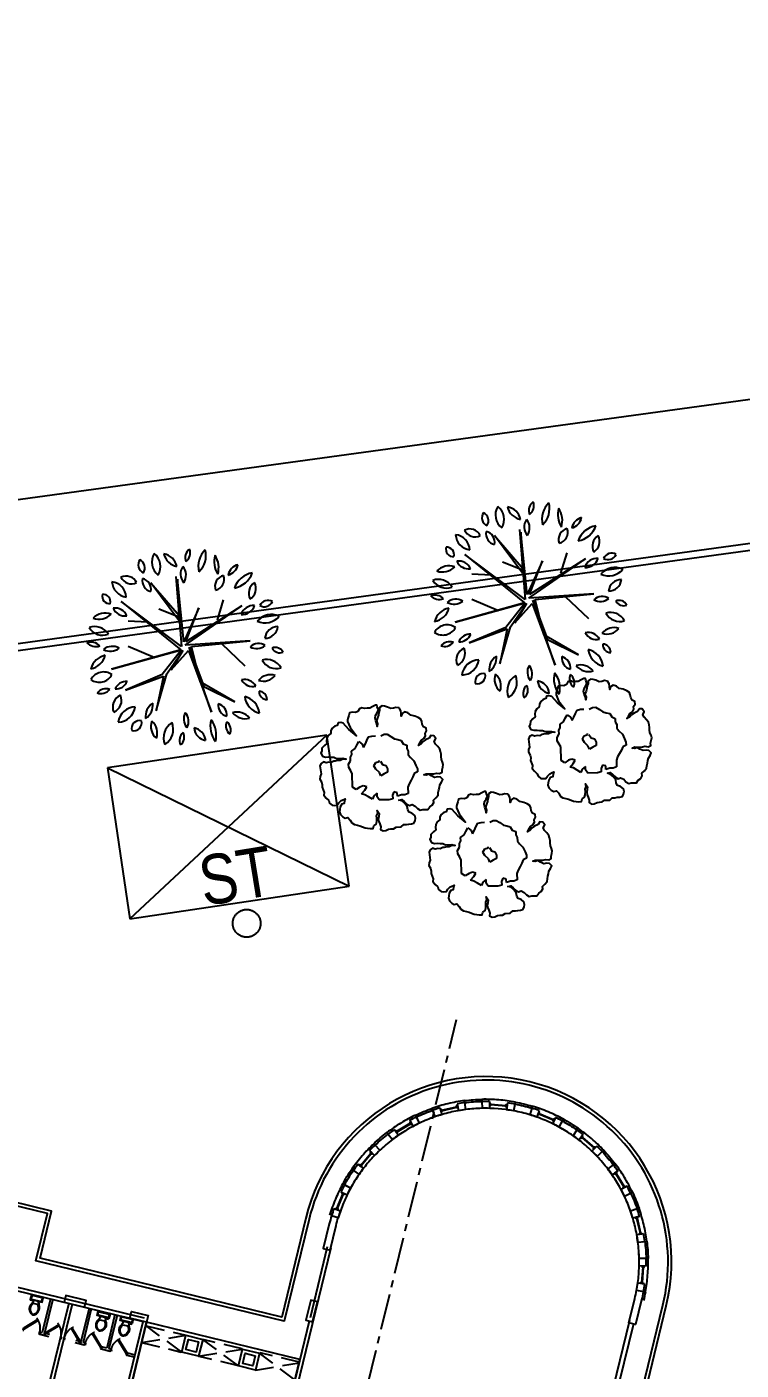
# Model space of a CAD drawing. Header units: inches. Extents: x -48022 to 80112, y -8164 to 5118.
# Drawn here: x 66570 to 67806, y 2793 to 5118 of the extents above; entities that cross this region are included whole.
import ezdxf

# ---------------------------------------------------------------- set-up
doc = ezdxf.new("R2010")
doc.units = ezdxf.units.IN
doc.header["$LTSCALE"] = 10
doc.header["$PDMODE"] = 32
for name, pattern in [('Amconstr', [9999, 9999, 0]), ('CENTER', [2, 1.25, -0.25, 0.25, -0.25]), ('HIDDEN', [9.525, 6.35, -3.175])]:
    doc.linetypes.add(name, pattern=pattern)
for name, color, linetype in [('06--LINE-1 HID', 2, 'HIDDEN'), ('1_DIM', 1, 'Continuous'), ('1_TEXT', 3, 'Continuous'), ('COL', 6, 'Continuous'), ('E--CONCRETE-1', 6, 'Continuous'), ('F--BLOCKWALL-2', 3, 'Continuous'), ('F--BLOCKWALL-3', 4, 'Continuous'), ('FOOTPATH', 1, 'Continuous'), ('FURN', 6, 'Continuous'), ('H--CLADDING-1', 1, 'Continuous'), ('L--DOORS-1', 1, 'Continuous'), ('L--WINDOW-0', 8, 'Continuous'), ('L--WINDOW-2', 2, 'Continuous'), ('N--SANITARY-1', 31, 'Continuous'), ('PLOT LINE', 3, 'Continuous'), ('ROAD CL', 251, 'CENTER'), ('trees', 109, 'Continuous'), ('WALL', 4, 'Continuous'), ('XREF-AUDI GRD-FIRST & ROOF PLANS$0$E--CONCRETE-4', 4, 'Continuous')]:
    doc.layers.add(name, color=color, linetype=linetype)
doc.layers.add('07--DIM-3', color=3, linetype='Continuous', lineweight=35)
doc.layers.add('OPENING', color=2, linetype='Continuous', lineweight=15)
doc.styles.add('ARC_IMP 001 1_1', font='ARIALN.TTF', dxfattribs={"height": 0.078125})
doc.styles.get("Standard").update_dxf_attribs({"font": 'sanss___.ttf'})
doc.styles.add('TIME NEW', font='times.ttf')
doc.dimstyles.new('Copy of Dim 1-32', dxfattribs={"dimtxt": 120, "dimasz": 96, "dimexe": 96, "dimexo": 96, "dimgap": 24, "dimtad": 1, "dimdec": 0, "dimzin": 3, "dimdsep": 46, "dimlunit": 4, "dimtxsty": 'TIME NEW', "dimblk": 'ARCHTICK', "dimcen": 24, "dimdle": 96, "dimclrd": 1, "dimclre": 1, "dimclrt": 3, "dimadec": 0, "dimazin": 0, "dimtfac": 1, "dimtdec": 0, "dimtofl": 0, "dimtmove": 0, "dimatfit": 3, "dimfxl": 0, "dimtolj": 1, "dimtzin": 0, "dimarcsym": 0})
doc.dimstyles.new('STANDARD_WS', dxfattribs={"dimscale": 180, "dimtxt": 0.18, "dimasz": 0.0625, "dimexe": 0.1875, "dimexo": 0.0625, "dimgap": 0.09375, "dimtad": 0, "dimdec": 0, "dimzin": 3, "dimdsep": 46, "dimlunit": 4, "dimtxsty": 'Standard', "dimblk": 'DOT', "dimcen": 0.09375, "dimadec": 3, "dimazin": 0, "dimtfac": 1, "dimtdec": 0, "dimtofl": 0, "dimtmove": 1, "dimatfit": 3, "dimldrblk": 'CLOSED', "dimfxl": 0, "dimfrac": 2, "dimtolj": 1, "dimtzin": 3, "dimarcsym": 0})

# ---------------------------------------------------------------- blocks, each defined once
blk = doc.blocks.new('Arpls009')
at = {"color": 0, "linetype": 'ByBlock'}
for centre, radius, start, end in [((0.0543, 0.4431), 0.0524, 125.40933, 202.71009), ((-0.0244, 0.4656), 0.0524, 305.40933, 22.71009), ((0.1814, 0.3992), 0.1138, 133.81169, 194.30773), ((-0.0076, 0.4532), 0.1138, 313.81169, 14.30773), ((-0.1879, 0.4072), 0.0451, 146.81507, 244.01934), ((-0.2454, 0.3913), 0.0451, 326.81507, 64.01934), ((-0.0818, 0.4209), 0.0835, 149.47372, 231.75859), ((-0.2053, 0.3978), 0.0835, 329.47372, 51.75859), ((-0.1188, 0.3807), 0.0817, 12.30595, 79.6849), ((-0.0244, 0.4785), 0.0817, 192.30595, 259.6849), ((0.2618, 0.4218), 0.1143, 163.46423, 212.79056), ((0.056, 0.3924), 0.1143, 343.46423, 32.79056), ((0.201, 0.4205), 0.0672, 284.10036, 348.46502), ((0.2832, 0.3419), 0.0672, 104.10036, 168.46502), ((-0.2939, 0.2921), 0.0582, 25.45365, 116.6852), ((-0.2675, 0.3691), 0.0582, 205.45365, 296.6852), ((-0.1575, 0.3266), 0.0557, 168.8066, 257.6391), ((-0.2241, 0.283), 0.0557, 348.8066, 77.6391), ((0.045, 0.3605), 0.0664, 145.52478, 220.83273), ((-0.06, 0.3547), 0.0664, 325.52478, 40.83273), ((0.2086, 0.2975), 0.0573, 103.89139, 198.90395), ((0.1406, 0.3345), 0.0573, 283.89139, 18.90395), ((0.2278, 0.406), 0.1178, 280.30051, 340.44765), ((0.3598, 0.2507), 0.1178, 100.30051, 160.44765), ((-0.3747, 0.2404), 0.0818, 3.31893, 83.19036), ((-0.2834, 0.3264), 0.0818, 183.31893, 263.19036), ((0.3845, 0.2632), 0.064, 122.58174, 207.17999), ((0.293, 0.2879), 0.064, 302.58174, 27.17999), ((-0.3769, 0.2482), 0.0369, 163.49335, 274.46973), ((-0.4094, 0.2219), 0.0369, 343.49335, 94.46973), ((0.3454, 0.1362), 0.0663, 86.02822, 161.36976), ((0.2872, 0.2236), 0.0663, 266.02822, 341.36976), ((0.4176, 0.184), 0.0446, 59.98145, 155.66759), ((0.3993, 0.241), 0.0446, 239.98145, 335.66759), ((-0.3989, 0.0802), 0.0847, 69.72014, 135.64891), ((-0.4301, 0.2189), 0.0847, 249.72014, 315.64891), ((-0.3491, 0.1264), 0.0631, 22.57231, 98.33354), ((-0.3, 0.2131), 0.0631, 202.57231, 278.33354), ((0.4345, 0.0653), 0.0919, 64.73526, 140.57812), ((0.4027, 0.2068), 0.0919, 244.73526, 320.57812), ((-0.4516, 0.0173), 0.08, 30.94824, 110.57839), ((-0.4111, 0.1333), 0.08, 210.94824, 290.57839), ((0.4014, 0.1041), 0.0659, 270.25287, 353.52208), ((0.4672, 0.0308), 0.0659, 90.25287, 173.52208), ((-0.4709, -0.044), 0.063, 44.25765, 108.59266), ((-0.4458, 0.0597), 0.063, 224.25765, 288.59266), ((0.3704, -0.0534), 0.065, 58.87476, 131.21352), ((0.3611, 0.0511), 0.065, 238.87476, 311.21352), ((-0.3814, -0.138), 0.0923, 100.87616, 165.44791), ((-0.4882, -0.0241), 0.0923, 280.87616, 345.44791), ((-0.3635, -0.0721), 0.0699, 60.50949, 129.29199), ((-0.3733, 0.0428), 0.0699, 240.50949, 309.29199), ((0.4546, -0.0526), 0.0446, 28.19814, 112.19179), ((0.4771, 0.0098), 0.0446, 208.19814, 292.19179), ((-0.4068, -0.2036), 0.0728, 54.97446, 151.37923), ((0.4116, -0.1499), 0.0814, 29.1952, 106.7189), ((0.4593, -0.0323), 0.0814, 209.1952, 286.7189), ((-0.4289, -0.1091), 0.0728, 234.97446, 331.37923), ((-0.2917, -0.2402), 0.0625, 87.17243, 157.23647), ((-0.3462, -0.1536), 0.0625, 267.17243, 337.23647), ((0.3003, -0.2335), 0.0644, 28.80716, 103.91988), ((0.3413, -0.1399), 0.0644, 208.80716, 283.91988), ((0.4294, -0.2199), 0.0753, 71.37117, 141.75354), ((0.3943, -0.1019), 0.0753, 251.37117, 321.75354), ((-0.3945, -0.2737), 0.0584, 71.81925, 140.08176), ((-0.421, -0.1808), 0.0584, 251.81925, 320.08176), ((-0.2964, -0.3071), 0.065, 113.47529, 203.45596), ((-0.3819, -0.2733), 0.065, 293.47529, 23.45596), ((0.3967, -0.2432), 0.0968, 186.54869, 256.89113), ((0.2786, -0.3485), 0.0968, 6.54869, 76.89113), ((0.4147, -0.2278), 0.0422, 179.25572, 267.62866), ((0.3708, -0.2694), 0.0422, 359.25572, 87.62866), ((-0.2456, -0.3948), 0.0888, 91.63276, 172.02679), ((-0.3361, -0.2936), 0.0888, 271.63276, 352.02679), ((-0.117, -0.3551), 0.0799, 122.88731, 186.72533), ((-0.2398, -0.2973), 0.0799, 302.88731, 6.72533), ((0.0574, -0.3677), 0.0628, 148.78766, 221.59771), ((-0.0432, -0.3769), 0.0628, 328.78766, 41.59771), ((0.2261, -0.2967), 0.0586, 173.64998, 254.65145), ((0.1524, -0.3467), 0.0586, 353.64998, 74.65145), ((0.2624, -0.4126), 0.0806, 38.69621, 106.24154), ((0.3027, -0.2848), 0.0806, 218.69621, 286.24154), ((-0.2262, -0.4156), 0.041, 76.54191, 193.47743), ((-0.2566, -0.3852), 0.041, 256.54191, 13.47743), ((-0.094, -0.405), 0.0759, 159.11699, 230.36062), ((-0.2133, -0.4364), 0.0759, 339.11699, 50.36062), ((-0.0156, -0.4614), 0.0906, 122.11699, 201.72753), ((-0.1479, -0.4182), 0.0906, 302.11699, 21.72753), ((0.2511, -0.4027), 0.1233, 165.20711, 218.32175), ((0.0351, -0.4477), 0.1233, 345.20711, 38.32175), ((0.2599, -0.4013), 0.0536, 156.77542, 231.28797), ((0.1771, -0.422), 0.0536, 336.77542, 51.28797), ((0.0258, -0.4742), 0.0521, 129.74751, 206.0709), ((-0.0543, -0.4571), 0.0521, 309.74751, 26.0709), ((0.1166, -0.4051), 0.0705, 185.31956, 260.41897), ((0.0347, -0.4812), 0.0705, 5.31956, 80.41897)]:
    blk.add_arc(centre, radius, start, end, dxfattribs=at)
at = {"layer": 'trees', "color": 25, "linetype": 'ByBlock'}
for p, q in [((-0.0441, 0.3483), (-0.016, -0.0035)), ((-0.03, 0.1279), (-0.1696, 0.3167)), ((-0.1696, 0.3167), (-0.016, 0.1384)), ((-0.0054, 0.0211), (-0.0371, 0.3343)), ((-0.0371, 0.3343), (-0.03, 0.1279)), ((-0.016, -0.0035), (-0.3185, 0.2229)), ((-0.3185, 0.2229), (-0.0195, -0.0199)), ((0.1635, 0.129), (0.194, 0.2311)), ((-0.016, 0.1384), (-0.1297, 0.1842)), ((0.0708, 0.1912), (-0.0054, 0.0211)), ((0.0016, 0.0036), (0.2866, 0.2006)), ((0.2866, 0.2006), (0.0052, 0.0211)), ((0.0052, 0.0211), (0.0708, 0.1912)), ((-0.1871, 0.1185), (-0.2832, 0.1243)), ((0.3276, 0.0247), (0.0016, 0.0036)), ((0.0333, -0.0035), (0.3276, 0.0247)), ((0.1847, 0.0118), (0.3019, -0.0996)), ((-0.0195, -0.0199), (-0.3666, -0.1172)), ((-0.3666, -0.1172), (-0.016, -0.0199)), ((-0.1507, -0.0598), (-0.2832, -0.0035)), ((-0.016, -0.0199), (-0.1133, -0.1442)), ((-0.0898, -0.1407), (-0.0089, -0.0234)), ((-0.0089, -0.0234), (-0.0675, -0.1207)), ((-0.0675, -0.1207), (0.0192, -0.0234)), ((0.0192, -0.0234), (0.1341, -0.333)), ((0.1341, -0.333), (0.0227, -0.007)), ((0.0227, -0.007), (0.0955, -0.204)), ((0.0779, -0.1806), (0.0333, -0.0035)), ((-0.1133, -0.1442), (-0.2974, -0.2216)), ((-0.2974, -0.2216), (-0.1062, -0.1512)), ((-0.1438, -0.326), (-0.0898, -0.1407)), ((-0.1062, -0.1512), (-0.1438, -0.326)), ((0.2514, -0.2814), (0.0779, -0.1806)), ((0.0955, -0.204), (0.2514, -0.2814))]:
    blk.add_line(p, q, dxfattribs=at)
blk = doc.blocks.new('*U14')
at = {"layer": 'trees', "xscale": 345, "yscale": 345, "zscale": 345}
blk.add_blockref('Arpls009', (-0.5, 2), dxfattribs=at)
blk = doc.blocks.new('*U15')
at = {"layer": 'FURN', "color": 0, "linetype": 'ByBlock', "lineweight": -2}
for p in [(-4161.1, -570.2), (-4755.6, -651.7)]:
    blk.add_blockref('*U14', p, dxfattribs=at)
blk = doc.blocks.new('_ArchTick')
at = {"color": 0, "const_width": 0.15}
blk.add_lwpolyline([(-0.5, -0.5), (0.5, 0.5)], dxfattribs=at)
blk = doc.blocks.new('*D17')
at = {"layer": '07--DIM-3', "color": 1, "linetype": 'Amconstr', "lineweight": -2, "transparency": 16777216}
for p, q in [((71848.7, 4872.3), (71815.1, 5117.5)), ((55388.5, 2769.5), (71923.3, 5035.4)), ((55504.2, 2632.4), (55470.6, 2877.6))]:
    blk.add_line(p, q, dxfattribs=at)
at = {"layer": 'Defpoints', "color": 0, "linetype": 'Amconstr', "transparency": 16777216}
for p in [(71828.1, 5022.4), (71861.8, 4777.2), (55517.2, 2537.3)]:
    blk.add_point(p, dxfattribs=at)
at = {"layer": '07--DIM-3', "color": 1, "linetype": 'Amconstr', "lineweight": -2, "transparency": 16777216, "xscale": 96, "yscale": 96, "zscale": 96}
for p, rotation in [((71828.1, 5022.4), 7.80334522776029), ((55483.6, 2782.5), 187.8033452277602)]:
    blk.add_blockref('_ArchTick', p, dxfattribs=dict(at, rotation=rotation))
at = {"layer": '07--DIM-3', "color": 3, "linetype": 'Amconstr', "lineweight": 25, "transparency": 16777216, "insert": (63644.3, 3986.9), "char_height": 120, "attachment_point": 5, "rotation": 7.8033, "style": 'TIME NEW'}
blk.add_mtext('\\A1;1374\'-9"', dxfattribs=at)
blk = doc.blocks.new('ARPLS501')
at = {"layer": 'trees', "color": 24, "linetype": 'Continuous'}
for p, q in [((-0.186, 0.19), (-0.17, 0.217)), ((-0.17, 0.217), (-0.143, 0.197)), ((-0.116, 0.197), (-0.104, 0.225)), ((-0.104, 0.225), (-0.089, 0.252)), ((-0.089, 0.252), (-0.062, 0.259)), ((-0.062, 0.259), (-0.035, 0.259)), ((0.008, 0.259), (0.035, 0.271)), ((0.035, 0.271), (0.059, 0.271)), ((0.059, 0.271), (0.09, 0.252)), ((0.09, 0.252), (0.117, 0.232)), ((0.117, 0.232), (0.144, 0.225)), ((0.144, 0.225), (0.171, 0.217)), ((0.171, 0.217), (0.187, 0.19)), ((-0.24, 0.093), (-0.229, 0.116)), ((-0.229, 0.143), (-0.201, 0.163)), ((-0.229, 0.116), (-0.229, 0.143)), ((-0.201, 0.163), (-0.186, 0.19)), ((-0.143, 0.197), (-0.132, 0.17)), ((-0.132, 0.17), (-0.116, 0.197)), ((0.187, 0.19), (0.214, 0.178)), ((0.214, 0.178), (0.214, 0.151)), ((0.214, 0.151), (0.225, 0.128)), ((0.225, 0.128), (0.225, 0.1)), ((-0.256, 0.038), (-0.24, 0.066)), ((-0.256, 0.011), (-0.256, 0.038)), ((-0.24, -0.016), (-0.256, 0.011)), ((-0.24, 0.066), (-0.24, 0.093)), ((-0.054, 0.019), (-0.038, 0.046)), ((-0.038, -0.008), (-0.054, 0.019)), ((-0.038, 0.046), (-0.011, 0.054)), ((-0.011, 0.054), (-0.011, 0.062)), ((0, 0.054), (0.016, 0.027)), ((0.016, 0.027), (0.043, 0.019)), ((0.043, 0.019), (0.055, -0.008)), ((0.225, 0.1), (0.241, 0.077)), ((0.241, 0.077), (0.268, 0.05)), ((0.268, 0.05), (0.284, 0.011)), ((0.284, 0.011), (0.295, -0.016)), ((-0.229, -0.039), (-0.24, -0.016)), ((-0.229, -0.148), (-0.229, -0.039)), ((-0.011, -0.035), (-0.038, -0.008)), ((0, -0.062), (-0.011, -0.035)), ((0.028, -0.047), (0, -0.062)), ((0.055, -0.035), (0.028, -0.047)), ((0.055, -0.008), (0.055, -0.035)), ((0.241, -0.105), (0.225, -0.132)), ((0.257, -0.078), (0.241, -0.105)), ((0.268, -0.051), (0.257, -0.078)), ((0.295, -0.039), (0.268, -0.051)), ((0.295, -0.016), (0.295, -0.039)), ((-0.201, -0.167), (-0.229, -0.148)), ((-0.17, -0.148), (-0.201, -0.167)), ((-0.143, -0.14), (-0.17, -0.148)), ((-0.159, -0.202), (-0.132, -0.175)), ((-0.132, -0.21), (-0.159, -0.202)), ((-0.116, -0.148), (-0.143, -0.14)), ((-0.132, -0.175), (-0.116, -0.148)), ((-0.104, -0.229), (-0.132, -0.21)), ((-0.035, -0.202), (-0.062, -0.221)), ((-0.035, -0.229), (-0.035, -0.202)), ((0.101, -0.194), (0.09, -0.221)), ((0.128, -0.202), (0.101, -0.194)), ((0.128, -0.229), (0.128, -0.202)), ((0.214, -0.21), (0.187, -0.221)), ((0.225, -0.132), (0.214, -0.159)), ((0.214, -0.159), (0.214, -0.21)), ((-0.073, -0.249), (-0.104, -0.229)), ((-0.062, -0.221), (-0.073, -0.249)), ((-0.019, -0.256), (-0.035, -0.229)), ((0.059, -0.256), (-0.019, -0.256)), ((0.09, -0.249), (0.059, -0.256)), ((0.09, -0.221), (0.09, -0.249)), ((0.16, -0.221), (0.128, -0.229)), ((0.187, -0.221), (0.16, -0.221))]:
    blk.add_line(p, q, dxfattribs=at)
at = {"layer": 'trees'}
blk.add_lwpolyline([(0.162, 0.478), (0.136, 0.483), (0.116, 0.478), (0.095, 0.475), (0.069, 0.488), (0.046, 0.496), (0.026, 0.499), (0.005, 0.486), (0.005, 0.465), (-0.002, 0.445), (-0.005, 0.424), (-0.013, 0.404), (-0.023, 0.38), (-0.015, 0.355), (-0.018, 0.334), (-0.02, 0.355), (-0.028, 0.38), (-0.033, 0.401), (-0.028, 0.424), (-0.015, 0.445), (-0.005, 0.468), (-0.013, 0.491), (-0.015, 0.504), (-0.028, 0.506), (-0.049, 0.496), (-0.074, 0.483), (-0.095, 0.483), (-0.115, 0.481), (-0.136, 0.488), (-0.156, 0.481), (-0.169, 0.46), (-0.19, 0.452), (-0.215, 0.455), (-0.236, 0.45), (-0.244, 0.429), (-0.251, 0.406), (-0.254, 0.393), (-0.254, 0.38), (-0.236, 0.332), (-0.187, 0.265), (-0.246, 0.316), (-0.29, 0.368), (-0.31, 0.375), (-0.331, 0.373), (-0.338, 0.352), (-0.359, 0.347), (-0.382, 0.329), (-0.39, 0.309), (-0.392, 0.288), (-0.413, 0.273), (-0.426, 0.252), (-0.428, 0.229), (-0.426, 0.209), (-0.446, 0.193), (-0.467, 0.173), (-0.469, 0.152), (-0.477, 0.132), (-0.464, 0.108), (-0.441, 0.101), (-0.415, 0.101), (-0.395, 0.098), (-0.372, 0.098), (-0.351, 0.088), (-0.3, 0.088), (-0.274, 0.08), (-0.3, 0.08), (-0.323, 0.07), (-0.343, 0.07), (-0.364, 0.067), (-0.375, 0.066), (-0.395, 0.056), (-0.415, 0.059), (-0.436, 0.054), (-0.456, 0.062), (-0.477, 0.051), (-0.486, 0.031), (-0.479, -0.033), (-0.487, -0.053), (-0.49, -0.074), (-0.477, -0.097), (-0.472, -0.12), (-0.474, -0.141), (-0.459, -0.182), (-0.462, -0.205), (-0.444, -0.228), (-0.423, -0.248), (-0.418, -0.269), (-0.397, -0.287), (-0.377, -0.289), (-0.356, -0.289), (-0.343, -0.269), (-0.323, -0.251), (-0.303, -0.243), (-0.291, -0.238), (-0.297, -0.253), (-0.3, -0.277), (-0.32, -0.282), (-0.333, -0.302), (-0.338, -0.323), (-0.341, -0.343), (-0.333, -0.364), (-0.315, -0.384), (-0.295, -0.395), (-0.274, -0.389), (-0.256, -0.41), (-0.244, -0.433), (-0.223, -0.448), (-0.2, -0.454), (-0.179, -0.459), (-0.159, -0.467), (-0.138, -0.477), (-0.118, -0.479), (-0.097, -0.482), (-0.074, -0.482), (-0.069, -0.461), (-0.049, -0.448), (-0.043, -0.428), (-0.041, -0.402), (-0.043, -0.382), (-0.033, -0.361), (-0.038, -0.341), (-0.023, -0.364), (-0.026, -0.387), (-0.031, -0.408), (-0.028, -0.428), (-0.02, -0.448), (-0.013, -0.472), (-0.015, -0.492), (0.005, -0.505), (0.026, -0.502), (0.049, -0.492), (0.069, -0.49), (0.09, -0.49), (0.11, -0.477), (0.152, -0.477), (0.172, -0.459), (0.193, -0.459), (0.213, -0.456), (0.234, -0.456), (0.254, -0.451), (0.264, -0.431), (0.269, -0.41), (0.264, -0.389), (0.241, -0.369), (0.218, -0.361), (0.208, -0.341), (0.205, -0.315), (0.185, -0.289), (0.162, -0.269), (0.139, -0.261), (0.162, -0.256), (0.182, -0.274), (0.203, -0.295), (0.223, -0.307), (0.244, -0.3), (0.269, -0.313), (0.285, -0.333), (0.308, -0.348), (0.328, -0.343), (0.37, -0.343), (0.385, -0.323), (0.405, -0.31), (0.418, -0.289), (0.416, -0.269), (0.436, -0.251), (0.454, -0.23), (0.457, -0.21), (0.462, -0.189), (0.467, -0.169), (0.472, -0.148), (0.485, -0.128), (0.495, -0.107), (0.477, -0.087), (0.454, -0.084), (0.431, -0.087), (0.405, -0.074), (0.385, -0.061), (0.364, -0.069), (0.344, -0.064), (0.364, -0.056), (0.385, -0.058), (0.426, -0.058), (0.446, -0.053), (0.472, -0.058), (0.493, -0.048), (0.493, -0.028), (0.498, -0.007), (0.503, 0.013), (0.498, 0.034), (0.49, 0.054), (0.488, 0.078), (0.488, 0.098), (0.485, 0.119), (0.48, 0.139), (0.464, 0.16), (0.446, 0.18), (0.436, 0.201), (0.449, 0.224), (0.434, 0.247), (0.411, 0.25), (0.395, 0.229), (0.367, 0.216), (0.346, 0.203), (0.328, 0.183), (0.308, 0.173), (0.321, 0.193), (0.334, 0.214), (0.354, 0.226), (0.367, 0.247), (0.364, 0.268), (0.377, 0.288), (0.375, 0.309), (0.354, 0.321), (0.344, 0.342), (0.341, 0.363), (0.334, 0.383), (0.313, 0.396), (0.285, 0.409), (0.254, 0.416), (0.231, 0.437), (0.205, 0.445), (0.185, 0.432), (0.177, 0.411), (0.177, 0.434), (0.175, 0.455)], close=True, dxfattribs=at)
blk = doc.blocks.new('A$C6052012E')
at = {"layer": 'COL'}
for points in [[(2192.4, 1155.5), (2204.4, 1155.5), (2204.4, 1191.5), (2192.4, 1191.5), (2192.4, 1155.5)], [(2296.9, 765.9), (2296.9, 777.9), (2260.9, 777.9), (2260.9, 765.9), (2296.9, 765.9)]]:
    blk.add_lwpolyline(points, dxfattribs=at)
blk.add_lwpolyline([(2192.4, 1074.8), (2204.4, 1074.8), (2204.4, 1044.8), (2192.4, 1044.8)], close=True, dxfattribs=at)
for points in [[(2432.4, 765.9, -0.013294), (2446.6, 765.5), (2447.2, 777.5, 0.013375), (2432.4, 777.9), (2388.9, 777.9), (2388.9, 765.9)], [(2528, 748.1, 0.026662), (2501, 756.9), (2504.1, 768.5, -0.026653), (2532.3, 759.3)], [(2600, 706.4, 0.026662), (2577.1, 723.1), (2583.6, 733.2, -0.026653), (2607.6, 715.8)], [(2655.6, 644.5, 0.026662), (2639, 667.5), (2648.3, 675, -0.026653), (2665.7, 651.1)], [(2689.4, 568.5, 0.026662), (2680.6, 595.4), (2691.8, 599.7, -0.026653), (2701, 571.6)], [(2698, 485.7, 0.026662), (2698, 514), (2710, 514.7, -0.026653), (2710, 485.1)], [(2680.6, 404.3, 0.026662), (2689.4, 431.3), (2701, 428.2, -0.026653), (2691.8, 400)], [(2639, 332.3, 0.026662), (2655.6, 355.2), (2665.7, 348.7, -0.026653), (2648.3, 324.7)], [(2577.1, 276.6, 0.026662), (2600, 293.3), (2607.6, 284, -0.026653), (2583.6, 266.6)], [(2432.4, 233.9, 0.013294), (2446.6, 234.2), (2447.2, 222.3, -0.013375), (2432.4, 221.9), (2388.9, 221.9), (2388.9, 233.9)], [(2501, 242.9, 0.026662), (2528, 251.6), (2532.3, 240.4, -0.026653), (2504.1, 231.3)]]:
    blk.add_lwpolyline(points, format="xyb", close=True, dxfattribs=at)
blk = doc.blocks.new('XREF-AUDI GRD-FIRST & ROOF PLANS$0$COL30')
at = {"layer": 'XREF-AUDI GRD-FIRST & ROOF PLANS$0$E--CONCRETE-4'}
for points in [[(-15, 15), (15, 15), (15, -15), (-15, -15)], [(-9, 9), (9, 9), (9, -9), (-9, -9)]]:
    blk.add_lwpolyline(points, close=True, dxfattribs=at)
blk = doc.blocks.new('Toilet - top')
blk.add_wipeout([(-4.1, -8.1), (-6.1, -14), (-7.2, -15.7), (-8, -17.4), (-8.4, -18.8), (-8.8, -21.6), (-8.3, -24.7), (-7.7, -26.6), (-6.7, -28.4), (-5.4, -30), (-4.2, -31.1), (-2.8, -32.1), (-1.1, -33), (0, -33.1), (1.1, -33), (1.9, -32.6), (2.7, -32.2), (3.4, -31.7), (4.1, -31.2), (4.7, -30.7), (5.5, -29.9), (6, -29.3), (6.6, -28.5), (7.1, -27.8), (7.5, -26.9), (7.9, -26), (8.3, -24.7), (8.6, -23.5), (8.7, -22.3), (8.7, -21.6), (8.7, -20.3), (8.5, -18.9), (8, -17.3), (7.4, -16), (6.7, -14.9), (6.1, -14), (4.1, -8.1), (10.6, -8.1), (10.6, 0.1), (-10.6, 0.1), (-10.6, -8.1)])
at = {"color": 0}
for p, q in [((-10, -8.5), (-8, -8.5)), ((-10, -9.5), (-10, -8.5)), ((-7, -9.5), (-10, -9.5)), ((-8, -8.5), (-8, -8)), ((-7, -8), (-7, -9.5)), ((-4, -8), (-6, -14)), ((4, -14), (-4, -14)), ((4, -8), (6, -14)), ((9.5, -6), (9.5, -2))]:
    blk.add_line(p, q, dxfattribs=at)
blk.add_lwpolyline([(-4.1, -8.1), (-6.1, -14), (-7.2, -15.7), (-8, -17.4), (-8.4, -18.8), (-8.8, -21.6), (-8.3, -24.7), (-7.7, -26.6), (-6.7, -28.4), (-5.4, -30), (-4.2, -31.1), (-2.8, -32.1), (-1.1, -33), (0, -33.1), (1.1, -33), (1.9, -32.6), (2.7, -32.2), (3.4, -31.7), (4.1, -31.2), (4.7, -30.7), (5.5, -29.9), (6, -29.3), (6.6, -28.5), (7.1, -27.8), (7.5, -26.9), (7.9, -26), (8.3, -24.7), (8.6, -23.5), (8.7, -22.3), (8.7, -21.6), (8.7, -20.3), (8.5, -18.9), (8, -17.3), (7.4, -16), (6.7, -14.9), (6.1, -14), (4.1, -8.1), (10.6, -8.1), (10.6, 0.1), (-10.6, 0.1), (-10.6, -8.1)], close=True)
blk.add_lwpolyline([(10.5, -8), (10.5, 0), (-10.5, 0), (-10.5, -8)], close=True, dxfattribs=at)
for points in [[(-9.5, -2), (-9.5, -6)], [(8.5, -1), (-8.5, -1)], [(-8.5, -7), (8.5, -7)]]:
    blk.add_lwpolyline(points, dxfattribs=at)
for centre, radius, start, end in [((-8.6, -1.9), 0.884, 81.8699, 188.1301), ((-8.6, -6.1), 0.884, 171.8699, 278.1301), ((3.5, -21.6), 12.2, 141.4691, 247.9714), ((4.2, -21.8), 11.3, 136.3677, 238.9468), ((-3.5, -21.6), 12.2, 292.0284, 38.5307), ((-4.2, -21.8), 11.3, 301.053, 43.6321), ((8.6, -1.9), 0.884, 351.8699, 98.1301), ((8.6, -6.1), 0.884, 261.8699, 8.1301), ((0, -27.9), 4, 245.7318, 294.2682), ((0, -29), 4, 254.8605, 285.1395)]:
    blk.add_arc(centre, radius, start, end, dxfattribs=at)
blk = doc.blocks.new('A$C6E852F2C')
at = {"color": 8, "linetype": 'HIDDEN'}
blk.add_arc((21.8, 1), 28, 90, 141.1506, dxfattribs=at)
at = {"layer": 'L--DOORS-1'}
for p, q in [((21.8, 30), (25.8, 30)), ((21.8, 29), (21.8, 30)), ((21.8, 29), (23.3, 29)), ((23.3, 28.5), (23.3, 29)), ((23.3, 28.5), (25.8, 28.5)), ((25.8, 28.5), (25.8, 30)), ((21.8, 0), (21.8, 1)), ((21.8, 1), (23.3, 1)), ((23.3, 1), (23.3, 1.5)), ((23.3, 1.5), (25.8, 1.5)), ((25.8, 0), (25.8, 1.5)), ((21.8, 0), (25.8, 0))]:
    blk.add_line(p, q, dxfattribs=at)
for points in [[(2, 20.8), (21.8, 1), (22.9, 2.1)], [(3.1, 21.8), (22.9, 2.1)]]:
    blk.add_lwpolyline(points, dxfattribs=at)
blk = doc.blocks.new('A$C2b783d29')
at = {"layer": '06--LINE-1 HID', "ltscale": 0.5}
for p, q in [((2403, 1430), (2403, 1359.5)), ((2403, 1430), (2433, 1358.5)), ((2403, 1358.5), (2433, 1430)), ((2433, 1429), (2433, 1358.5)), ((2403, 1257.5), (2433, 1328.5)), ((2403, 1328.5), (2433, 1257.5)), ((2403, 1257.5), (2403, 1327.5)), ((2433, 1258.5), (2433, 1328.5)), ((2403, 1157), (2433, 1227.5)), ((2403, 1227.5), (2433, 1157)), ((2434, 1157), (2434, 1226.5))]:
    blk.add_line(p, q, dxfattribs=at)
at = {"layer": 'E--CONCRETE-1'}
for points in [[(2774.5, 1133.3, 0.026662), (2747.5, 1142.1), (2750.6, 1153.6, -0.026653), (2778.8, 1144.5)], [(2846.5, 1091.6, 0.026662), (2823.6, 1108.3), (2830.1, 1118.3, -0.026653), (2854.1, 1100.9)], [(2902.1, 1029.7, 0.026662), (2885.5, 1052.6), (2894.8, 1060.2, -0.026653), (2912.2, 1036.2)], [(2935.9, 953.7, 0.026662), (2927.1, 980.6), (2938.3, 984.9, -0.026653), (2947.5, 956.7)], [(2944.5, 870.9, 0.026662), (2944.5, 899.2), (2956.5, 899.9, -0.026653), (2956.5, 870.2)], [(2927.1, 789.5, 0.026662), (2935.9, 816.4), (2947.5, 813.4, -0.026653), (2938.3, 785.2)], [(2885.5, 717.5, 0.026662), (2902.1, 740.4), (2912.2, 733.9, -0.026653), (2894.8, 709.9)], [(2823.6, 661.8, 0.026662), (2846.5, 678.5), (2854.1, 669.2, -0.026653), (2830.1, 651.8)], [(2747.5, 628, 0.026662), (2774.5, 636.8), (2778.8, 625.6, -0.026653), (2750.6, 616.5)]]:
    blk.add_lwpolyline(points, format="xyb", close=True, dxfattribs=at)
at = {"layer": 'F--BLOCKWALL-2'}
for p, q in [((2445, 1683.2), (2445, 1436)), ((2375, 1604.3), (2375, 1588.3)), ((2379, 1604.2), (2379, 1601.2)), ((2439, 1601.2), (2379, 1601.2)), ((2439, 1601.2), (2379, 1601.2)), ((2379, 1597.2), (2379, 1588.2)), ((2439, 1597.2), (2379, 1597.2)), ((2375, 1525.3, 0), (2375, 1541.3, 0)), ((2379, 1532.4, 0), (2379, 1541.4, 0)), ((2439, 1532.4, 0), (2379, 1532.4, 0)), ((2439, 1528.4, 0), (2379, 1528.4, 0)), ((2379, 1525.4, 0), (2379, 1528.4, 0)), ((2439, 1528.4, 0), (2379, 1528.4, 0)), ((2375, 1479.3, 0), (2375, 1495.3, 0)), ((2379, 1486.4, 0), (2379, 1495.4, 0)), ((2439, 1486.4, 0), (2379, 1486.4, 0)), ((2379, 1479.4, 0), (2379, 1482.4, 0)), ((2375, 1436, 0), (2375, 1449.4, 0)), ((2379, 1436, 0), (2379, 1449.5, 0))]:
    blk.add_line(p, q, dxfattribs=at)
at = {"layer": 'F--BLOCKWALL-3'}
for p, q in [((2439, 1689.2), (2439, 1436)), ((2439, 1568.6), (2272.5, 1568.6, 0.1)), ((2439, 1562.6), (2272.5, 1562.6, 0.1)), ((2170.5, 1430, 0.2), (2439, 1430)), ((2314.5, 1436), (2439, 1436)), ((2507.4, 1157), (2343.5, 1157)), ((2639.4, 1151), (2349.5, 1151)), ((2639.4, 1157), (2513.4, 1157)), ((2707.1, 1161.6), (2705.8, 1149.6)), ((2737.6, 1156.7), (2735.1, 1145)), ((2791.1, 1139.3), (2786.3, 1128.4)), ((2818.7, 1125.3), (2812.6, 1114.9)), ((2864.2, 1092.2), (2856.2, 1083.3)), ((2886.1, 1070.4), (2877.1, 1062.3)), ((2919.2, 1024.8), (2908.8, 1018.8)), ((2933.2, 997.3), (2922.2, 992.4)), ((2950.6, 943.7), (2938.9, 941.2)), ((2955.4, 913.2), (2943.5, 912)), ((2955.4, 856.9), (2943.5, 858.1)), ((2950.6, 826.4), (2938.9, 828.9)), ((2933.2, 772.8), (2922.2, 777.7)), ((2919.2, 745.3), (2908.8, 751.3)), ((2886.1, 699.7), (2877.1, 707.8)), ((2864.2, 677.9), (2856.2, 686.8)), ((2818.6, 644.9), (2812.7, 655.3)), ((2791.1, 630.9), (2786.2, 641.9)), ((2635.4, 611), (2341.5, 611)), ((2639.4, 619), (2349.5, 619)), ((2707.1, 608.5), (2705.8, 620.5)), ((2737.6, 613.4), (2735.1, 625.1))]:
    blk.add_line(p, q, dxfattribs=at)
at = {"layer": 'F--BLOCKWALL-3', "color": 0, "linetype": 'ByBlock', "elevation": 0}
blk.add_lwpolyline([(2170.5, 1157), (2439, 1157), (2439, 1430), (2170.5, 1430)], close=True, dxfattribs=at)
at = {"layer": 'F--BLOCKWALL-3'}
for centre, radius, start, end in [((2676.7, 871), 292.2, 84.0315, 86.6563), ((2676.8, 869.3), 281.9, 84.0853, 86.6821), ((2676.2, 869.4), 281.9, 75.3436, 77.9413), ((2676.7, 871), 292.2, 75.3436, 77.9695), ((2672.4, 872.4), 292.2, 66.0314, 68.6563), ((2672, 870.7), 281.9, 66.0853, 68.6821), ((2672.4, 872.4), 292.2, 57.3436, 59.9694), ((2671.5, 871), 281.9, 57.3436, 59.9413), ((2668.8, 875), 292.2, 48.0314, 50.6563), ((2667.9, 873.6), 281.9, 48.0853, 50.6821), ((2668.8, 875), 292.2, 39.3436, 41.9695), ((2667.5, 874), 281.9, 39.3436, 41.9413), ((2664.9, 877.5), 281.9, 30.0854, 32.6822), ((2666.2, 878.6), 292.2, 30.0315, 32.6564), ((2664.6, 878), 281.9, 21.3437, 23.9414), ((2666.2, 878.6), 292.2, 21.3437, 23.9695), ((2678.9, 885), 266, 3.0545, 14.9455), ((2663.2, 882.2), 281.9, 12.0854, 14.6822), ((2664.8, 882.8), 292.2, 12.0315, 14.6564), ((2663.1, 882.8), 281.9, 3.3437, 5.9414), ((2664.8, 882.8), 292.2, 3.3437, 5.9695), ((2663.1, 887.2), 281.9, 354.0854, 356.6822), ((2664.8, 887.3), 292.2, 354.0315, 356.6564), ((2663.2, 887.8), 281.9, 345.3437, 347.9414), ((2664.8, 887.3), 292.2, 345.3437, 347.9695), ((2664.6, 892), 281.9, 336.0854, 338.6822), ((2666.2, 891.5), 292.2, 336.0315, 338.6564), ((2664.8, 892.5), 281.9, 327.3436, 329.9413), ((2666.2, 891.5), 292.2, 327.3436, 329.9695), ((2667.4, 896), 281.9, 318.0854, 320.6821), ((2668.8, 895.1), 292.2, 318.0315, 320.6564), ((2667.8, 896.5), 281.9, 309.3436, 311.9413), ((2668.8, 895.1), 292.2, 309.3436, 311.9695), ((2672.5, 899.8), 281.9, 299.8379, 302.4347), ((2673.5, 898.4), 292.2, 299.784, 302.4089), ((2676.1, 900.7), 281.9, 282.0886, 284.6854), ((2673, 900), 281.9, 291.0961, 293.6938), ((2673.5, 898.4), 292.2, 291.0961, 293.722), ((2676.6, 900.8), 281.9, 273.3469, 275.9446), ((2676.7, 899.1), 292.2, 273.3469, 275.9727), ((2676.7, 899.1), 292.2, 282.0347, 284.6596)]:
    blk.add_arc(centre, radius, start, end, dxfattribs=at)
at = {"layer": 'H--CLADDING-1'}
for points in [[(2749.6, 1149.8), (2751.5, 1157, -0.026662), (2780, 1147.8), (2778.8, 1144.5)], [(2827.9, 1115), (2832, 1121.3, -0.026662), (2856.3, 1103.6), (2854.1, 1100.9)], [(2891.7, 1057.7), (2897.5, 1062.4, -0.026662), (2915.1, 1038.1), (2912.2, 1036.2)], [(2934.6, 983.5), (2941.6, 986.2, -0.026662), (2950.9, 957.6), (2947.5, 956.7)], [(2952.5, 899.6), (2960, 900, -0.026662), (2960, 870), (2956.5, 870.2)], [(2943.6, 814.4), (2950.9, 812.5, -0.026662), (2941.6, 783.9), (2938.3, 785.2)], [(2908.8, 736), (2915.1, 732, -0.026662), (2897.5, 707.7), (2894.8, 709.9)], [(2851.5, 672.3), (2856.3, 666.5, -0.026662), (2832, 648.8), (2830.1, 651.8)], [(2777.3, 629.3), (2780, 622.3, -0.026662), (2751.5, 613.1), (2750.6, 616.5)], [(2693.7, 607.4), (2693.9, 603.9, -0.013329), (2678.9, 603.5)]]:
    blk.add_lwpolyline(points, format="xyb", dxfattribs=at)
at = {"layer": 'L--WINDOW-0', "linetype": 'HIDDEN'}
for radius, start, end in [(281.5, 75.0545, 86.9455), (266, 75.0545, 86.9455), (281.5, 57.0545, 68.9455), (266, 57.0545, 68.9455), (281.5, 39.0545, 50.9455), (266, 39.0545, 50.9455), (266, 21.0545, 32.9455), (281.5, 21.0545, 32.9455), (281.5, 3.0545, 14.9455), (266, 345.0545, 356.9455), (281.5, 345.0545, 356.9455), (266, 327.0545, 338.9455), (281.5, 327.0545, 338.9455), (266, 309.0545, 320.9455), (281.5, 309.0545, 320.9455), (266, 291.0545, 302.9455), (266, 273.0545, 284.9455), (281.5, 291.0545, 302.9455), (281.5, 273.0545, 284.9455)]:
    blk.add_arc((2678.9, 885), radius, start, end, dxfattribs=at)
at = {"layer": 'L--WINDOW-2'}
for p, q in [((2708.2, 1155.8), (2734.7, 1151.6)), ((2708.3, 1156.7), (2734.8, 1152.5)), ((2790.4, 1133.5), (2814.4, 1121.3)), ((2790.8, 1134.3), (2814.8, 1122.1)), ((2861.8, 1086.9), (2880.7, 1067.9)), ((2862.4, 1087.5), (2881.4, 1068.5)), ((2915.2, 1020.5), (2927.4, 996.6)), ((2916, 1020.9), (2928.2, 997)), ((2945.5, 940.9), (2949.7, 914.4)), ((2946.3, 941), (2950.5, 914.5)), ((2949.7, 855.8), (2945.5, 829.2)), ((2950.5, 855.6), (2946.3, 829.1)), ((2927.4, 773.5), (2915.2, 749.6)), ((2928.1, 773.1), (2916, 749.2)), ((2880.7, 702.2), (2861.8, 683.2)), ((2881.4, 701.6), (2862.4, 682.6)), ((2814.4, 648.9), (2790.4, 636.8)), ((2814.8, 648.1), (2790.8, 636)), ((2734.7, 618.5), (2708.2, 614.3)), ((2734.9, 617.6), (2708.4, 613.4))]:
    blk.add_line(p, q, dxfattribs=at)
for points in [[(2706.3, 1154.7), (2708.1, 1154.6), (2708.4, 1158), (2706.7, 1158.1)], [(2736.1, 1150), (2734.4, 1150.3), (2735.1, 1153.8), (2736.9, 1153.4)], [(2788.3, 1133.1), (2789.9, 1132.3), (2791.3, 1135.5), (2789.7, 1136.2)], [(2815.2, 1119.3), (2813.7, 1120.2), (2815.4, 1123.3), (2817, 1122.4)], [(2859.6, 1087.1), (2860.9, 1085.9), (2863.2, 1088.5), (2861.9, 1089.6)], [(2880.9, 1065.7), (2879.7, 1067), (2882.4, 1069.4), (2883.5, 1068.1)], [(2913.2, 1021.4), (2914.1, 1019.9), (2917.1, 1021.5), (2916.2, 1023.1)], [(2926.9, 994.5), (2926.2, 996.1), (2929.4, 997.5), (2930.1, 995.9)], [(2943.9, 942.3), (2944.2, 940.6), (2947.6, 941.3), (2947.2, 943)], [(2948.5, 912.5), (2948.4, 914.2), (2951.9, 914.6), (2952, 912.9)], [(2948.6, 857.6), (2948.4, 855.9), (2951.8, 855.5), (2952, 857.2)], [(2943.8, 827.8), (2944.2, 829.5), (2947.6, 828.8), (2947.3, 827.1)], [(2926.9, 775.6), (2926.2, 774), (2929.3, 772.6), (2930, 774.2)], [(2913.2, 748.8), (2914.1, 750.3), (2917.1, 748.5), (2916.2, 747)], [(2881, 704.3), (2879.8, 703), (2882.3, 700.7), (2883.5, 702)], [(2859.6, 683), (2860.9, 684.2), (2863.3, 681.6), (2861.9, 680.4)], [(2788.3, 637.3), (2789.9, 638), (2791.3, 634.8), (2789.7, 634)], [(2815.2, 650.8), (2813.7, 649.9), (2815.4, 647), (2816.9, 647.8)], [(2706.4, 615.4), (2708.1, 615.6), (2708.5, 612.1), (2706.7, 611.9)], [(2736.2, 620.1), (2734.5, 619.7), (2735.1, 616.4), (2736.9, 616.7)]]:
    blk.add_lwpolyline(points, close=True, dxfattribs=at)
at = {"rotation": 180}
for p in [(2418, 1343.5), (2418, 1242.5)]:
    blk.add_blockref('XREF-AUDI GRD-FIRST & ROOF PLANS$0$COL30', p, dxfattribs=at)
at = {"layer": 'Defpoints', "extrusion": (5.89577e-06, 0.00173, 0.999999), "rotation": 179.990090476004}
blk.add_blockref('A$C6E852F2C', (2400.9, 1597.1, 2.8), dxfattribs=at)
at = {"layer": 'Defpoints', "extrusion": (5.89577e-06, -0.00173, 0.999999), "xscale": -1, "rotation": 0.009909523996016745}
blk.add_blockref('A$C6E852F2C', (2400.9, 1532.5, -2.6), dxfattribs=at)
at = {"layer": 'OPENING'}
blk.add_blockref('A$C6052012E', (246.5, 385.2), dxfattribs=at)
at = {"layer": 'N--SANITARY-1', "color": 1, "rotation": 270}
blk.add_blockref('Toilet - top', (2437.9, 1624.2), dxfattribs=at)
at = {"layer": 'N--SANITARY-1', "color": 1, "xscale": -1, "rotation": 270}
for p in [(2437.9, 1505.4, 0), (2438.9, 1464.4, 0)]:
    blk.add_blockref('Toilet - top', p, dxfattribs=at)
at = {"layer": 'F--BLOCKWALL-2'}
blk.add_line((2439, 1482.4, 0), (2379, 1482.4, 0), dxfattribs=at)
at = {"layer": 'Defpoints', "rotation": 180}
blk.add_blockref('A$C6E852F2C', (2400.9, 1634.5), dxfattribs=at)
at = {"layer": 'Defpoints', "xscale": -1}
for p in [(2400.9, 1495.1, 0), (2400.9, 1449.2, 0)]:
    blk.add_blockref('A$C6E852F2C', p, dxfattribs=at)
blk = doc.blocks.new('_Dot')
at = {"color": 0, "linetype": 'ByBlock', "lineweight": -2}
blk.add_line((-0.5, 0), (-1, 0), dxfattribs=at)
at = {"color": 0, "linetype": 'ByBlock', "const_width": 0.5}
blk.add_lwpolyline([(-0.25, 0, 1), (0.25, 0, 1)], format="xyb", close=True, dxfattribs=at)
blk = doc.blocks.new('*D200')
at = {"layer": '1_DIM', "color": 0, "lineweight": -2, "transparency": 16777216}
blk.add_line((66319.1, -277.3), (66319.1, 108.6), dxfattribs=at)
blk.add_arc((66319.1, -684.5), 759.4, 77.1651, 89.1512, dxfattribs=at)
at = {"layer": 'Defpoints', "color": 0, "transparency": 16777216}
for p in [(67313.6, 3399.8), (66439.5, 65.3), (66319.1, -288.5), (66236.8, -1022.7), (66319.1, -1080.5)]:
    blk.add_point(p, dxfattribs=at)
at = {"layer": '1_DIM', "color": 0, "lineweight": -2, "transparency": 16777216, "xscale": 11.25, "yscale": 11.25, "zscale": 11.25}
for p, rotation in [((66319.1, 74.9), 179.5756056250092), ((66498.8, 53.3), 346.7407271527811)]:
    blk.add_blockref('_Dot', p, dxfattribs=dict(at, rotation=rotation))
at = {"layer": '1_DIM', "color": 0, "transparency": 16777216, "insert": (66414.8, 113.2), "char_height": 32.4, "attachment_point": 5}
blk.add_mtext('\\A1;13.684°', dxfattribs=at)
blk = doc.blocks.new('_Closed')
at = {"color": 0, "linetype": 'ByBlock', "lineweight": -2}
for p, q in [((-1, 0.17), (0, 0)), ((-1, 0.17), (-1, -0.17)), ((0, 0), (-1, -0.17)), ((0, 0), (-1, 0))]:
    blk.add_line(p, q, dxfattribs=at)

msp = doc.modelspace()

# ---------------------------------------------------------------- linework, layer by layer
at = {"layer": 'PLOT LINE'}
for p, q in [((71861.8, 4777.2), (55517.2, 2537.3)), ((71845.9, 4762.9), (55529.2, 2526.9))]:
    msp.add_line(p, q, dxfattribs=at)
at = {"layer": 'PLOT LINE', "linetype": 'Amconstr', "lineweight": 25}
msp.add_lwpolyline([(66748.2, 3574.1), (67128, 3630.5), (67089.3, 3891.6), (66709.4, 3835.3)], close=True, dxfattribs=at)
for points in [[(67089.3, 3891.6), (66748.2, 3574.1)], [(66709.4, 3835.3), (67128, 3630.5)]]:
    msp.add_lwpolyline(points, dxfattribs=at)
msp.add_circle((66950.4, 3566.1), 24, dxfattribs=at)

# ---------------------------------------------------------------- block references
for p, xscale, yscale, zscale, rotation in [((67542.9, 3881.2), 215.6249999999999, 215.6249999999999, 215.6249999999999, 1.646969663011171), ((67182.2, 3834.9), 215.6249999999999, 215.6249999999999, 215.6249999999999, 1.646969663011171), ((67370.8, 3685.5), 215.625, 215.625, 215.625, 1.646969663011169)]:
    msp.add_blockref('ARPLS501', p, dxfattribs=dict(xscale=xscale, yscale=yscale, zscale=zscale, rotation=rotation))
at = {"layer": 'FURN', "linetype": 'Amconstr', "lineweight": 25}
msp.add_blockref('*U15', (71599.4, 4696), dxfattribs=at)

# ---------------------------------------------------------------- texts
at = {"layer": '1_TEXT', "lineweight": -3, "style": 'ARC_IMP 001 1_1'}
msp.add_text('ST', height=86.07, rotation=9.2451, dxfattribs=at).set_placement((66876.4, 3595.9))

# ---------------------------------------------------------------- dimensions: what is measured, and where the dimension line sits
at = {"layer": '07--DIM-3', "linetype": 'Amconstr', "lineweight": 25}
dim = msp.add_aligned_dim(p1=(55517.2, 2537.3), p2=(71861.8, 4777.2), distance=247.5, dimstyle='Copy of Dim 1-32', dxfattribs=at)
dim.commit()
dim.dimension.update_dxf_attribs({"geometry": '*D17', "text_midpoint": (63644.3, 3986.9)})

# ---------------------------------------------------------------- next in the draw order: block references
at = {"layer": 'WALL', "linetype": 'Amconstr', "lineweight": 25, "rotation": 76.31633277806492}
msp.add_blockref('A$C2b783d29', (67589.7, 167.9, 0), dxfattribs=at)

# ---------------------------------------------------------------- next in the draw order: linework, layer by layer
at = {"layer": 'FOOTPATH', "elevation": 0}
for points in [[(67885.6, 2147.1), (68003.7, 2631.9), (67632.1, 2722.4), (67676.4, 2904, 1), (67052.6, 3055.8), (67011, 2884.9), (66593.1, 2986.7), (66612.9, 3068.3), (66361.3, 3129.6), (66341.4, 3048), (66302.2, 3057.5, 1), (66116.4, 2294.3), (66140.5, 2288.5), (66106.7, 2149.4), (66268.4, 2110), (66234, 1968.4), (66134.9, 1992.5), (66054.4, 1662.2), (66106.9, 1649.4), (65979.9, 1127.8), (66026.5, 1116.4), (65943.9, 777), (66405.2, 664.7)], [(67879.8, 2148.5), (67996.4, 2627.5), (67624.9, 2718), (67670.5, 2905.4, 1), (67058.4, 3054.4), (67015.4, 2877.7), (66585.8, 2982.3), (66605.7, 3063.9), (66365.7, 3122.3), (66345.8, 3040.7), (66300.8, 3051.7, 1), (66117.8, 2300.2), (66147.8, 2292.9), (66113.9, 2153.8), (66275.7, 2114.4), (66238.4, 1961.2), (66139.3, 1985.3), (66061.7, 1666.6), (66114.2, 1653.8), (65987.2, 1132.2), (66033.8, 1120.9), (65951.2, 781.5), (66406.7, 670.5)]]:
    msp.add_lwpolyline(points, format="xyb", dxfattribs=at)
at = {"layer": 'ROAD CL', "color": 1, "ltscale": 5}
msp.add_line((66236.8, -1022.7), (67313.6, 3399.8), dxfattribs=at)

# ---------------------------------------------------------------- next in the draw order: dimensions: what is measured, and where the dimension line sits
at = {"layer": '1_DIM'}
dim = msp.add_angular_dim_2l(base=(66439.5, 65.3), line1=((66236.8, -1022.7), (67313.6, 3399.8)), line2=((66319.1, -1080.5), (66319.1, -288.5)), dimstyle='STANDARD_WS', dxfattribs=at)
dim.commit()
dim.dimension.update_dxf_attribs({"geometry": '*D200', "text_midpoint": (66414.8, 113.2), "dimtype": 162})

doc.saveas('drawing.dxf')
